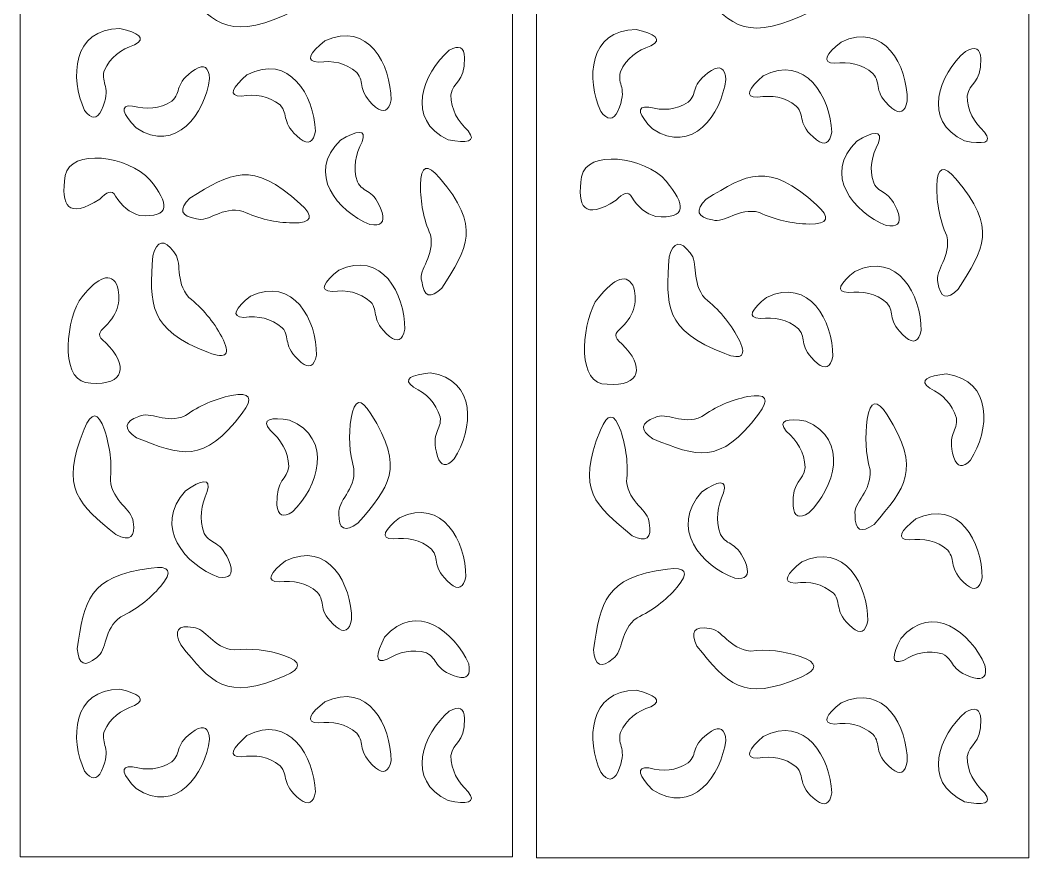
# Model space of a CAD drawing. Header units: centimetres. Extents: x 1.9 to 14.3, y -9.5 to 9.5.
# Drawn here: x 1.85 to 14.31, y -9.5 to 0.84 of the extents above; entities that cross this region are included whole.
import ezdxf

# ---------------------------------------------------------------- set-up
doc = ezdxf.new("R2010")
doc.units = ezdxf.units.CM
doc.header["$MEASUREMENT"] = 0
doc.layers.add('layer 1', color=7, linetype='Continuous')

msp = doc.modelspace()

# ---------------------------------------------------------------- linework, layer by layer
at = {"layer": 'layer 1', "color": 7, "lineweight": 9}
for points, knots in [([(7.93276, -9.48661), (7.93276, -9.48661), (7.93276, 9.5), (7.93276, 9.5), (7.93276, 9.5), (7.93276, 9.5), (1.85394, 9.5), (1.85394, 9.5), (1.85394, 9.5), (1.85394, 9.5), (1.85394, -9.48661), (1.85394, -9.48661), (1.85394, -9.48661), (1.85394, -9.48661), (7.93276, -9.48661), (7.93276, -9.48661)], [0, 0, 0, 0, 0.2, 0.2, 0.2, 0.2, 0.4, 0.4, 0.4, 0.4, 0.6, 0.6, 0.6, 0.6, 1, 1, 1, 1]), ([(3.83548, 1.28826), (4.20567, 0.8291), (4.39705, 0.58527), (5.12024, 0.90493), (5.12024, 0.90493), (5.33623, 0.99687), (5.33256, 1.08178), (5.10924, 1.15968), (5.10924, 1.15968), (4.90688, 1.22685), (4.70225, 1.24908), (4.49535, 1.22638), (4.49535, 1.22638), (4.23361, 1.2483), (4.14363, 1.49902), (3.98877, 1.50427), (3.98877, 1.50427), (3.79941, 1.53837), (3.74831, 1.46637), (3.83548, 1.28826)], [0, 0, 0, 0, 0.16666667, 0.16666667, 0.16666667, 0.16666667, 0.33333333, 0.33333333, 0.33333333, 0.33333333, 0.5, 0.5, 0.5, 0.5, 0.66666667, 0.66666667, 0.66666667, 0.66666667, 1, 1, 1, 1]), ([(6.43254, -0.14215), (6.43297, 0.29355), (6.14957, 0.83779), (5.61503, 0.58648), (5.61503, 0.58648), (5.43223, 0.44077), (5.36387, 0.33111), (5.53618, 0.32486), (5.53618, 0.32486), (5.71174, 0.34659), (5.86927, 0.31817), (6.00896, 0.19792), (6.00896, 0.19792), (6.11819, 0.07028), (6.00134, -0.02249), (6.24212, -0.22994), (6.24212, -0.22994), (6.34062, -0.30955), (6.40409, -0.28029), (6.43254, -0.14215)], [0, 0, 0, 0, 0.16666667, 0.16666667, 0.16666667, 0.16666667, 0.33333333, 0.33333333, 0.33333333, 0.33333333, 0.5, 0.5, 0.5, 0.5, 0.66666667, 0.66666667, 0.66666667, 0.66666667, 1, 1, 1, 1]), ([(2.64894, -0.27073), (2.46702, 0.12375), (2.49699, 0.73882), (3.08589, 0.74142), (3.08589, 0.74142), (3.31219, 0.68818), (3.4198, 0.61829), (3.26633, 0.53841), (3.26633, 0.53841), (3.09823, 0.48247), (2.96738, 0.38887), (2.89094, 0.21977), (2.89094, 0.21977), (2.84519, 0.0571), (2.98968, 0.0234), (2.85801, -0.26823), (2.85801, -0.26823), (2.80195, -0.38278), (2.73226, -0.38361), (2.64894, -0.27073)], [0, 0, 0, 0, 0.16666667, 0.16666667, 0.16666667, 0.16666667, 0.33333333, 0.33333333, 0.33333333, 0.33333333, 0.5, 0.5, 0.5, 0.5, 0.66666667, 0.66666667, 0.66666667, 0.66666667, 1, 1, 1, 1]), ([(7.1505, 0.47147), (6.82493, 0.18821), (6.60305, -0.3848), (7.13862, -0.63383), (7.13862, -0.63383), (7.36639, -0.6801), (7.49276, -0.66149), (7.38527, -0.52442), (7.38527, -0.52442), (7.25477, -0.40304), (7.17345, -0.26294), (7.17231, -0.07684), (7.17231, -0.07684), (7.19652, 0.09055), (7.34183, 0.06074), (7.34, 0.38163), (7.34, 0.38163), (7.33533, 0.50948), (7.27216, 0.53943), (7.1505, 0.47147)], [0, 0, 0, 0, 0.16666667, 0.16666667, 0.16666667, 0.16666667, 0.33333333, 0.33333333, 0.33333333, 0.33333333, 0.5, 0.5, 0.5, 0.5, 0.66666667, 0.66666667, 0.66666667, 0.66666667, 1, 1, 1, 1]), ([(5.49881, -0.52604), (5.48227, -0.09067), (5.1779, 0.44174), (4.65357, 0.1691), (4.65357, 0.1691), (4.47659, 0.01615), (4.41255, -0.09618), (4.58496, -0.09548), (4.58496, -0.09548), (4.75955, -0.06671), (4.91806, -0.08876), (5.06232, -0.20329), (5.06232, -0.20329), (5.17643, -0.32644), (5.06329, -0.42384), (5.31195, -0.62143), (5.31195, -0.62143), (5.41347, -0.69702), (5.47575, -0.66522), (5.49881, -0.52604)], [0, 0, 0, 0, 0.16666667, 0.16666667, 0.16666667, 0.16666667, 0.33333333, 0.33333333, 0.33333333, 0.33333333, 0.5, 0.5, 0.5, 0.5, 0.66666667, 0.66666667, 0.66666667, 0.66666667, 1, 1, 1, 1]), ([(4.19196, 0.12313), (4.13454, -0.30864), (3.78146, -0.80899), (3.2852, -0.4866), (3.2852, -0.4866), (3.12342, -0.31713), (3.07024, -0.19909), (3.2418, -0.21656), (3.2418, -0.21656), (3.41287, -0.26219), (3.57273, -0.25565), (3.72711, -0.15568), (3.72711, -0.15568), (3.85228, -0.0442), (3.74882, 0.06376), (4.01494, 0.23626), (4.01494, 0.23626), (4.12311, 0.30162), (4.18211, 0.26391), (4.19196, 0.12313)], [0, 0, 0, 0, 0.16666667, 0.16666667, 0.16666667, 0.16666667, 0.33333333, 0.33333333, 0.33333333, 0.33333333, 0.5, 0.5, 0.5, 0.5, 0.66666667, 0.66666667, 0.66666667, 0.66666667, 1, 1, 1, 1]), ([(6.17135, -1.67877), (5.77312, -1.51793), (5.38077, -1.0488), (5.80821, -0.6369), (5.80821, -0.6369), (6.00899, -0.51815), (6.13448, -0.49416), (6.07642, -0.65923), (6.07642, -0.65923), (5.99159, -0.81703), (5.95925, -0.97635), (6.01741, -1.15281), (6.01741, -1.15281), (6.09361, -1.30322), (6.22161, -1.22718), (6.32204, -1.5314), (6.32204, -1.5314), (6.35832, -1.6539), (6.30809, -1.70302), (6.17135, -1.67877)], [0, 0, 0, 0, 0.16666667, 0.16666667, 0.16666667, 0.16666667, 0.33333333, 0.33333333, 0.33333333, 0.33333333, 0.5, 0.5, 0.5, 0.5, 0.66666667, 0.66666667, 0.66666667, 0.66666667, 1, 1, 1, 1]), ([(2.41095, -1.07588), (2.47122, -0.73704), (3.18993, -0.8253), (3.45545, -1.12927), (3.45545, -1.12927), (3.69824, -1.42261), (3.71453, -1.59937), (3.32707, -1.56833), (3.32707, -1.56833), (3.20458, -1.53189), (3.10542, -1.45194), (3.02961, -1.32848), (3.02961, -1.32848), (2.99139, -1.24364), (2.92108, -1.27849), (2.83618, -1.36773), (2.83618, -1.36773), (2.44409, -1.61716), (2.35171, -1.45151), (2.41095, -1.07588)], [0, 0, 0, 0, 0.16666667, 0.16666667, 0.16666667, 0.16666667, 0.33333333, 0.33333333, 0.33333333, 0.33333333, 0.5, 0.5, 0.5, 0.5, 0.66666667, 0.66666667, 0.66666667, 0.66666667, 1, 1, 1, 1]), ([(3.95001, -1.35367), (4.45346, -1.04389), (4.71581, -0.87763), (5.31081, -1.42317), (5.31081, -1.42317), (5.48963, -1.58275), (5.45898, -1.66183), (5.21885, -1.66041), (5.21885, -1.66041), (5.00234, -1.65589), (4.798, -1.6081), (4.60582, -1.51705), (4.60582, -1.51705), (4.34653, -1.44976), (4.17973, -1.65664), (4.02878, -1.60953), (4.02878, -1.60953), (3.83537, -1.57811), (3.80911, -1.49282), (3.95001, -1.35367)], [0, 0, 0, 0, 0.16666667, 0.16666667, 0.16666667, 0.16666667, 0.33333333, 0.33333333, 0.33333333, 0.33333333, 0.5, 0.5, 0.5, 0.5, 0.66666667, 0.66666667, 0.66666667, 0.66666667, 1, 1, 1, 1]), ([(7.06001, -2.46463), (7.37881, -1.96721), (7.54967, -1.70809), (7.0317, -1.10351), (7.0317, -1.10351), (6.88031, -0.92189), (6.8018, -0.95107), (6.79616, -1.19106), (6.79616, -1.19106), (6.79425, -1.4075), (6.83516, -1.61257), (6.91889, -1.80629), (6.91889, -1.80629), (6.97733, -2.06663), (6.7694, -2.22952), (6.81121, -2.38122), (6.81121, -2.38122), (6.83638, -2.57508), (6.91931, -2.60289), (7.06001, -2.46463)], [0, 0, 0, 0, 0.16666667, 0.16666667, 0.16666667, 0.16666667, 0.33333333, 0.33333333, 0.33333333, 0.33333333, 0.5, 0.5, 0.5, 0.5, 0.66666667, 0.66666667, 0.66666667, 0.66666667, 1, 1, 1, 1]), ([(3.49091, -2.06484), (3.45295, -2.66194), (3.42895, -2.97531), (4.1795, -3.26029), (4.1795, -3.26029), (4.40126, -3.34796), (4.45611, -3.28382), (4.34406, -3.06787), (4.34406, -3.06787), (4.24021, -2.87464), (4.10422, -2.71237), (3.93609, -2.58102), (3.93609, -2.58102), (3.75773, -2.37818), (3.86126, -2.13225), (3.7505, -2.01782), (3.7505, -2.01782), (3.63383, -1.85785), (3.5473, -1.87352), (3.49091, -2.06484)], [0, 0, 0, 0, 0.16666667, 0.16666667, 0.16666667, 0.16666667, 0.33333333, 0.33333333, 0.33333333, 0.33333333, 0.5, 0.5, 0.5, 0.5, 0.66666667, 0.66666667, 0.66666667, 0.66666667, 1, 1, 1, 1]), ([(6.60377, -2.97355), (6.6042, -2.53786), (6.32079, -1.99361), (5.78626, -2.24492), (5.78626, -2.24492), (5.60346, -2.39063), (5.5351, -2.5003), (5.7074, -2.50654), (5.7074, -2.50654), (5.88297, -2.48481), (6.0405, -2.51323), (6.18019, -2.63348), (6.18019, -2.63348), (6.28941, -2.76112), (6.17257, -2.85389), (6.41335, -3.06134), (6.41335, -3.06134), (6.51184, -3.14095), (6.57532, -3.11169), (6.60377, -2.97355)], [0, 0, 0, 0, 0.16666667, 0.16666667, 0.16666667, 0.16666667, 0.33333333, 0.33333333, 0.33333333, 0.33333333, 0.5, 0.5, 0.5, 0.5, 0.66666667, 0.66666667, 0.66666667, 0.66666667, 1, 1, 1, 1]), ([(2.72723, -3.63778), (2.35326, -3.65122), (2.40585, -2.94874), (2.5807, -2.6207), (2.5807, -2.6207), (2.78613, -2.35203), (2.9473, -2.2569), (3.0438, -2.41542), (3.0438, -2.41542), (3.1112, -2.60082), (3.06579, -2.77434), (2.90757, -2.93599), (2.90757, -2.93599), (2.81882, -3.01643), (2.79911, -3.0494), (2.90972, -3.1417), (2.90972, -3.1417), (3.19226, -3.41538), (3.14701, -3.67272), (2.72723, -3.63778)], [0, 0, 0, 0, 0.16666667, 0.16666667, 0.16666667, 0.16666667, 0.33333333, 0.33333333, 0.33333333, 0.33333333, 0.5, 0.5, 0.5, 0.5, 0.66666667, 0.66666667, 0.66666667, 0.66666667, 1, 1, 1, 1]), ([(5.51332, -3.29426), (5.51375, -2.85857), (5.23035, -2.31433), (4.69582, -2.56564), (4.69582, -2.56564), (4.51302, -2.71135), (4.44465, -2.82101), (4.61696, -2.82725), (4.61696, -2.82725), (4.79253, -2.80553), (4.95006, -2.83395), (5.08975, -2.9542), (5.08975, -2.9542), (5.19897, -3.08184), (5.08213, -3.17461), (5.3229, -3.38206), (5.3229, -3.38206), (5.4214, -3.46167), (5.48487, -3.43241), (5.51332, -3.29426)], [0, 0, 0, 0, 0.16666667, 0.16666667, 0.16666667, 0.16666667, 0.33333333, 0.33333333, 0.33333333, 0.33333333, 0.5, 0.5, 0.5, 0.5, 0.66666667, 0.66666667, 0.66666667, 0.66666667, 1, 1, 1, 1]), ([(7.21358, -4.57493), (7.44633, -4.20912), (7.49852, -3.59558), (6.91538, -3.51195), (6.91538, -3.51195), (6.68409, -3.53356), (6.56816, -3.588), (6.70959, -3.68826), (6.70959, -3.68826), (6.86868, -3.76683), (6.98587, -3.87757), (7.0391, -4.05563), (7.0391, -4.05563), (7.06278, -4.2231), (6.91512, -4.23661), (7.00676, -4.54368), (7.00676, -4.54368), (7.04705, -4.66488), (7.11599, -4.6753), (7.21358, -4.57493)], [0, 0, 0, 0, 0.16666667, 0.16666667, 0.16666667, 0.16666667, 0.33333333, 0.33333333, 0.33333333, 0.33333333, 0.5, 0.5, 0.5, 0.5, 0.66666667, 0.66666667, 0.66666667, 0.66666667, 1, 1, 1, 1]), ([(3.28955, -4.31357), (3.83343, -4.5296), (4.11772, -4.64691), (4.59435, -4.00813), (4.59435, -4.00813), (4.73839, -3.82043), (4.6943, -3.74822), (4.46208, -3.79149), (4.46208, -3.79149), (4.25329, -3.83367), (4.06416, -3.91617), (3.89469, -4.03898), (3.89469, -4.03898), (3.65592, -4.15018), (3.45673, -3.97638), (3.31918, -4.0489), (3.31918, -4.0489), (3.13764, -4.11345), (3.12777, -4.20167), (3.28955, -4.31357)], [0, 0, 0, 0, 0.16666667, 0.16666667, 0.16666667, 0.16666667, 0.33333333, 0.33333333, 0.33333333, 0.33333333, 0.5, 0.5, 0.5, 0.5, 0.66666667, 0.66666667, 0.66666667, 0.66666667, 1, 1, 1, 1]), ([(6.02176, -5.36896), (6.40682, -4.92263), (6.61215, -4.69083), (6.18391, -4.01755), (6.18391, -4.01755), (6.05944, -3.8159), (5.97764, -3.83345), (5.93853, -4.07019), (5.93853, -4.07019), (5.90639, -4.28416), (5.91823, -4.49306), (5.97405, -4.6969), (5.97405, -4.6969), (5.99552, -4.96305), (5.76694, -5.09425), (5.78713, -5.25046), (5.78713, -5.25046), (5.78496, -5.44598), (5.86317, -5.48548), (6.02176, -5.36896)], [0, 0, 0, 0, 0.16666667, 0.16666667, 0.16666667, 0.16666667, 0.33333333, 0.33333333, 0.33333333, 0.33333333, 0.5, 0.5, 0.5, 0.5, 0.66666667, 0.66666667, 0.66666667, 0.66666667, 1, 1, 1, 1]), ([(3.03642, -5.50878), (2.58048, -5.13786), (2.33842, -4.94618), (2.64417, -4.20709), (2.64417, -4.20709), (2.73202, -3.9864), (2.81557, -3.98912), (2.89482, -4.21524), (2.89482, -4.21524), (2.96329, -4.42019), (2.98759, -4.62798), (2.96772, -4.83861), (2.96772, -4.83861), (2.99239, -5.10447), (3.24002, -5.19297), (3.24703, -5.35036), (3.24703, -5.35036), (3.28282, -5.54248), (3.21262, -5.59529), (3.03642, -5.50878)], [0, 0, 0, 0, 0.16666667, 0.16666667, 0.16666667, 0.16666667, 0.33333333, 0.33333333, 0.33333333, 0.33333333, 0.5, 0.5, 0.5, 0.5, 0.66666667, 0.66666667, 0.66666667, 0.66666667, 1, 1, 1, 1]), ([(5.21697, -5.22749), (5.52983, -4.92204), (5.7264, -4.3244), (5.18047, -4.09402), (5.18047, -4.09402), (4.9509, -4.05717), (4.82546, -4.08211), (4.93885, -4.21762), (4.93885, -4.21762), (5.07453, -4.33597), (5.1619, -4.47579), (5.17119, -4.66649), (5.17119, -4.66649), (5.15433, -4.83919), (5.00786, -4.81538), (5.02373, -5.1442), (5.02373, -5.1442), (5.034, -5.27503), (5.09841, -5.30279), (5.21697, -5.22749)], [0, 0, 0, 0, 0.16666667, 0.16666667, 0.16666667, 0.16666667, 0.33333333, 0.33333333, 0.33333333, 0.33333333, 0.5, 0.5, 0.5, 0.5, 0.66666667, 0.66666667, 0.66666667, 0.66666667, 1, 1, 1, 1]), ([(4.30171, -6.03385), (3.89715, -5.88438), (3.48563, -5.414), (3.89555, -4.96643), (3.89555, -4.96643), (4.09121, -4.83393), (4.2156, -4.80336), (4.16445, -4.97765), (4.16445, -4.97765), (4.08626, -5.14558), (4.06058, -5.31274), (4.12603, -5.49367), (4.12603, -5.49367), (4.20842, -5.6467), (4.33315, -5.56188), (4.44613, -5.87381), (4.44613, -5.87381), (4.48748, -5.9996), (4.43934, -6.05295), (4.30171, -6.03385)], [0, 0, 0, 0, 0.16666667, 0.16666667, 0.16666667, 0.16666667, 0.33333333, 0.33333333, 0.33333333, 0.33333333, 0.5, 0.5, 0.5, 0.5, 0.66666667, 0.66666667, 0.66666667, 0.66666667, 1, 1, 1, 1]), ([(7.35559, -6.02894), (7.35602, -5.59325), (7.07261, -5.049), (6.53808, -5.30032), (6.53808, -5.30032), (6.35528, -5.44603), (6.28692, -5.55569), (6.45922, -5.56193), (6.45922, -5.56193), (6.63479, -5.54021), (6.79232, -5.56862), (6.93201, -5.68887), (6.93201, -5.68887), (7.04123, -5.81651), (6.92439, -5.90928), (7.16517, -6.11674), (7.16517, -6.11674), (7.26366, -6.19635), (7.32714, -6.16708), (7.35559, -6.02894)], [0, 0, 0, 0, 0.16666667, 0.16666667, 0.16666667, 0.16666667, 0.33333333, 0.33333333, 0.33333333, 0.33333333, 0.5, 0.5, 0.5, 0.5, 0.66666667, 0.66666667, 0.66666667, 0.66666667, 1, 1, 1, 1]), ([(5.9459, -6.56041), (5.94633, -6.12472), (5.66292, -5.58048), (5.12839, -5.83179), (5.12839, -5.83179), (4.94559, -5.9775), (4.87723, -6.08716), (5.04953, -6.0934), (5.04953, -6.0934), (5.2251, -6.07168), (5.38263, -6.10009), (5.52232, -6.22035), (5.52232, -6.22035), (5.63154, -6.34799), (5.5147, -6.44076), (5.75548, -6.64821), (5.75548, -6.64821), (5.85397, -6.72782), (5.91745, -6.69855), (5.9459, -6.56041)], [0, 0, 0, 0, 0.16666667, 0.16666667, 0.16666667, 0.16666667, 0.33333333, 0.33333333, 0.33333333, 0.33333333, 0.5, 0.5, 0.5, 0.5, 0.66666667, 0.66666667, 0.66666667, 0.66666667, 1, 1, 1, 1]), ([(2.5595, -6.91887), (2.64674, -6.33181), (2.6886, -6.02276), (3.47085, -5.92149), (3.47085, -5.92149), (3.7027, -5.8882), (3.74225, -5.96309), (3.5895, -6.14613), (3.5895, -6.14613), (3.44937, -6.30907), (3.2847, -6.43456), (3.09547, -6.52262), (3.09547, -6.52262), (2.88156, -6.67754), (2.93031, -6.93978), (2.79986, -7.02481), (2.79986, -7.02481), (2.65428, -7.15257), (2.57416, -7.11726), (2.5595, -6.91887)], [0, 0, 0, 0, 0.16666667, 0.16666667, 0.16666667, 0.16666667, 0.33333333, 0.33333333, 0.33333333, 0.33333333, 0.5, 0.5, 0.5, 0.5, 0.66666667, 0.66666667, 0.66666667, 0.66666667, 1, 1, 1, 1]), ([(7.39114, -7.10582), (7.2179, -6.70733), (6.74191, -6.32654), (6.35338, -6.77654), (6.35338, -6.77654), (6.24433, -6.98507), (6.22554, -7.11349), (6.38555, -7.04821), (6.38555, -7.04821), (6.5374, -6.95601), (6.69274, -6.91708), (6.86837, -6.96946), (6.86837, -6.96946), (7.01909, -7.04114), (6.94924, -7.1741), (7.25204, -7.26455), (7.25204, -7.26455), (7.37382, -7.29675), (7.42018, -7.24384), (7.39114, -7.10582)], [0, 0, 0, 0, 0.16666667, 0.16666667, 0.16666667, 0.16666667, 0.33333333, 0.33333333, 0.33333333, 0.33333333, 0.5, 0.5, 0.5, 0.5, 0.66666667, 0.66666667, 0.66666667, 0.66666667, 1, 1, 1, 1]), ([(3.83548, -6.87104), (4.20567, -7.33019), (4.39705, -7.57402), (5.12024, -7.25436), (5.12024, -7.25436), (5.33623, -7.16243), (5.33256, -7.07751), (5.10924, -6.99962), (5.10924, -6.99962), (4.90688, -6.93245), (4.70225, -6.91021), (4.49535, -6.93292), (4.49535, -6.93292), (4.23361, -6.911), (4.14363, -6.66028), (3.98877, -6.65503), (3.98877, -6.65503), (3.79941, -6.62092), (3.74831, -6.69293), (3.83548, -6.87104)], [0, 0, 0, 0, 0.16666667, 0.16666667, 0.16666667, 0.16666667, 0.33333333, 0.33333333, 0.33333333, 0.33333333, 0.5, 0.5, 0.5, 0.5, 0.66666667, 0.66666667, 0.66666667, 0.66666667, 1, 1, 1, 1]), ([(6.43254, -8.30144), (6.43297, -7.86575), (6.14957, -7.3215), (5.61503, -7.57282), (5.61503, -7.57282), (5.43223, -7.71853), (5.36387, -7.82819), (5.53618, -7.83443), (5.53618, -7.83443), (5.71174, -7.81271), (5.86927, -7.84112), (6.00896, -7.96137), (6.00896, -7.96137), (6.11819, -8.08901), (6.00134, -8.18179), (6.24212, -8.38924), (6.24212, -8.38924), (6.34062, -8.46885), (6.40409, -8.43958), (6.43254, -8.30144)], [0, 0, 0, 0, 0.16666667, 0.16666667, 0.16666667, 0.16666667, 0.33333333, 0.33333333, 0.33333333, 0.33333333, 0.5, 0.5, 0.5, 0.5, 0.66666667, 0.66666667, 0.66666667, 0.66666667, 1, 1, 1, 1]), ([(2.64894, -8.43003), (2.46702, -8.03554), (2.49699, -7.42048), (3.08589, -7.41787), (3.08589, -7.41787), (3.31219, -7.47112), (3.4198, -7.54101), (3.26633, -7.62089), (3.26633, -7.62089), (3.09823, -7.67683), (2.96738, -7.77043), (2.89094, -7.93953), (2.89094, -7.93953), (2.84519, -8.1022), (2.98968, -8.1359), (2.85801, -8.42753), (2.85801, -8.42753), (2.80195, -8.54207), (2.73226, -8.5429), (2.64894, -8.43003)], [0, 0, 0, 0, 0.16666667, 0.16666667, 0.16666667, 0.16666667, 0.33333333, 0.33333333, 0.33333333, 0.33333333, 0.5, 0.5, 0.5, 0.5, 0.66666667, 0.66666667, 0.66666667, 0.66666667, 1, 1, 1, 1]), ([(5.49881, -8.68534), (5.48227, -8.24997), (5.1779, -7.71756), (4.65357, -7.99019), (4.65357, -7.99019), (4.47659, -8.14315), (4.41255, -8.25547), (4.58496, -8.25478), (4.58496, -8.25478), (4.75955, -8.226), (4.91806, -8.24805), (5.06232, -8.36259), (5.06232, -8.36259), (5.17643, -8.48573), (5.06329, -8.58313), (5.31195, -8.78073), (5.31195, -8.78073), (5.41347, -8.85631), (5.47575, -8.82452), (5.49881, -8.68534)], [0, 0, 0, 0, 0.16666667, 0.16666667, 0.16666667, 0.16666667, 0.33333333, 0.33333333, 0.33333333, 0.33333333, 0.5, 0.5, 0.5, 0.5, 0.66666667, 0.66666667, 0.66666667, 0.66666667, 1, 1, 1, 1]), ([(7.1505, -7.68782), (6.82493, -7.97108), (6.60305, -8.5441), (7.13862, -8.79313), (7.13862, -8.79313), (7.36639, -8.8394), (7.49276, -8.82078), (7.38527, -8.68371), (7.38527, -8.68371), (7.25477, -8.56233), (7.17345, -8.42224), (7.17231, -8.23614), (7.17231, -8.23614), (7.19652, -8.06875), (7.34183, -8.09855), (7.34, -7.77767), (7.34, -7.77767), (7.33533, -7.64982), (7.27216, -7.61987), (7.1505, -7.68782)], [0, 0, 0, 0, 0.16666667, 0.16666667, 0.16666667, 0.16666667, 0.33333333, 0.33333333, 0.33333333, 0.33333333, 0.5, 0.5, 0.5, 0.5, 0.66666667, 0.66666667, 0.66666667, 0.66666667, 1, 1, 1, 1]), ([(4.19196, -8.03617), (4.13454, -8.46793), (3.78146, -8.96829), (3.2852, -8.6459), (3.2852, -8.6459), (3.12342, -8.47643), (3.07024, -8.35839), (3.2418, -8.37585), (3.2418, -8.37585), (3.41287, -8.42148), (3.57273, -8.41495), (3.72711, -8.31498), (3.72711, -8.31498), (3.85228, -8.2035), (3.74882, -8.09554), (4.01494, -7.92304), (4.01494, -7.92304), (4.12311, -7.85768), (4.18211, -7.89539), (4.19196, -8.03617)], [0, 0, 0, 0, 0.16666667, 0.16666667, 0.16666667, 0.16666667, 0.33333333, 0.33333333, 0.33333333, 0.33333333, 0.5, 0.5, 0.5, 0.5, 0.66666667, 0.66666667, 0.66666667, 0.66666667, 1, 1, 1, 1])]:
    msp.add_open_spline(points, degree=3, knots=knots, dxfattribs=at)
at = {"layer": 'layer 1', "lineweight": 9}
for points, knots in [([(14.30648, -9.50001), (14.30648, -9.50001), (14.30648, 9.4866), (14.30648, 9.4866), (14.30648, 9.4866), (14.30648, 9.4866), (8.22766, 9.4866), (8.22766, 9.4866), (8.22766, 9.4866), (8.22766, 9.4866), (8.22766, -9.50001), (8.22766, -9.50001), (8.22766, -9.50001), (8.22766, -9.50001), (14.30648, -9.50001), (14.30648, -9.50001)], [0, 0, 0, 0, 0.2, 0.2, 0.2, 0.2, 0.4, 0.4, 0.4, 0.4, 0.6, 0.6, 0.6, 0.6, 1, 1, 1, 1]), ([(10.2092, 1.27486), (10.57939, 0.8157), (10.77077, 0.57187), (11.49396, 0.89153), (11.49396, 0.89153), (11.70995, 0.98347), (11.70628, 1.06838), (11.48296, 1.14628), (11.48296, 1.14628), (11.2806, 1.21345), (11.07597, 1.23568), (10.86907, 1.21298), (10.86907, 1.21298), (10.60733, 1.2349), (10.51735, 1.48562), (10.36249, 1.49087), (10.36249, 1.49087), (10.17313, 1.52497), (10.12203, 1.45297), (10.2092, 1.27486)], [0, 0, 0, 0, 0.16666667, 0.16666667, 0.16666667, 0.16666667, 0.33333333, 0.33333333, 0.33333333, 0.33333333, 0.5, 0.5, 0.5, 0.5, 0.66666667, 0.66666667, 0.66666667, 0.66666667, 1, 1, 1, 1]), ([(12.80626, -0.15555), (12.80669, 0.28015), (12.52329, 0.82439), (11.98875, 0.57308), (11.98875, 0.57308), (11.80595, 0.42737), (11.73759, 0.31771), (11.9099, 0.31146), (11.9099, 0.31146), (12.08546, 0.33319), (12.24299, 0.30477), (12.38268, 0.18452), (12.38268, 0.18452), (12.49191, 0.05688), (12.37506, -0.03589), (12.61584, -0.24334), (12.61584, -0.24334), (12.71434, -0.32295), (12.77781, -0.29369), (12.80626, -0.15555)], [0, 0, 0, 0, 0.16666667, 0.16666667, 0.16666667, 0.16666667, 0.33333333, 0.33333333, 0.33333333, 0.33333333, 0.5, 0.5, 0.5, 0.5, 0.66666667, 0.66666667, 0.66666667, 0.66666667, 1, 1, 1, 1]), ([(9.02266, -0.28413), (8.84074, 0.11035), (8.87071, 0.72542), (9.45961, 0.72802), (9.45961, 0.72802), (9.68591, 0.67478), (9.79352, 0.60489), (9.64005, 0.52501), (9.64005, 0.52501), (9.47195, 0.46907), (9.3411, 0.37547), (9.26466, 0.20637), (9.26466, 0.20637), (9.21891, 0.0437), (9.3634, 0.01), (9.23173, -0.28163), (9.23173, -0.28163), (9.17567, -0.39618), (9.10598, -0.39701), (9.02266, -0.28413)], [0, 0, 0, 0, 0.16666667, 0.16666667, 0.16666667, 0.16666667, 0.33333333, 0.33333333, 0.33333333, 0.33333333, 0.5, 0.5, 0.5, 0.5, 0.66666667, 0.66666667, 0.66666667, 0.66666667, 1, 1, 1, 1]), ([(13.52422, 0.45807), (13.19865, 0.17481), (12.97677, -0.3982), (13.51234, -0.64723), (13.51234, -0.64723), (13.74011, -0.6935), (13.86648, -0.67489), (13.75899, -0.53782), (13.75899, -0.53782), (13.62849, -0.41644), (13.54717, -0.27634), (13.54603, -0.09024), (13.54603, -0.09024), (13.57024, 0.07715), (13.71555, 0.04734), (13.71372, 0.36823), (13.71372, 0.36823), (13.70905, 0.49608), (13.64588, 0.52603), (13.52422, 0.45807)], [0, 0, 0, 0, 0.16666667, 0.16666667, 0.16666667, 0.16666667, 0.33333333, 0.33333333, 0.33333333, 0.33333333, 0.5, 0.5, 0.5, 0.5, 0.66666667, 0.66666667, 0.66666667, 0.66666667, 1, 1, 1, 1]), ([(11.87253, -0.53944), (11.85599, -0.10407), (11.55162, 0.42834), (11.02729, 0.1557), (11.02729, 0.1557), (10.85031, 0.00275), (10.78627, -0.10958), (10.95868, -0.10888), (10.95868, -0.10888), (11.13327, -0.08011), (11.29178, -0.10216), (11.43604, -0.21669), (11.43604, -0.21669), (11.55015, -0.33984), (11.43701, -0.43724), (11.68567, -0.63483), (11.68567, -0.63483), (11.78719, -0.71042), (11.84947, -0.67862), (11.87253, -0.53944)], [0, 0, 0, 0, 0.16666667, 0.16666667, 0.16666667, 0.16666667, 0.33333333, 0.33333333, 0.33333333, 0.33333333, 0.5, 0.5, 0.5, 0.5, 0.66666667, 0.66666667, 0.66666667, 0.66666667, 1, 1, 1, 1]), ([(10.56568, 0.10973), (10.50826, -0.32204), (10.15518, -0.82239), (9.65892, -0.5), (9.65892, -0.5), (9.49714, -0.33053), (9.44396, -0.21249), (9.61552, -0.22996), (9.61552, -0.22996), (9.78659, -0.27559), (9.94645, -0.26905), (10.10083, -0.16908), (10.10083, -0.16908), (10.226, -0.0576), (10.12254, 0.05036), (10.38866, 0.22286), (10.38866, 0.22286), (10.49683, 0.28822), (10.55583, 0.25051), (10.56568, 0.10973)], [0, 0, 0, 0, 0.16666667, 0.16666667, 0.16666667, 0.16666667, 0.33333333, 0.33333333, 0.33333333, 0.33333333, 0.5, 0.5, 0.5, 0.5, 0.66666667, 0.66666667, 0.66666667, 0.66666667, 1, 1, 1, 1]), ([(12.54507, -1.69217), (12.14684, -1.53133), (11.75449, -1.0622), (12.18193, -0.6503), (12.18193, -0.6503), (12.38271, -0.53155), (12.5082, -0.50756), (12.45014, -0.67263), (12.45014, -0.67263), (12.36531, -0.83043), (12.33297, -0.98975), (12.39113, -1.16621), (12.39113, -1.16621), (12.46733, -1.31662), (12.59533, -1.24058), (12.69576, -1.5448), (12.69576, -1.5448), (12.73204, -1.6673), (12.68181, -1.71642), (12.54507, -1.69217)], [0, 0, 0, 0, 0.16666667, 0.16666667, 0.16666667, 0.16666667, 0.33333333, 0.33333333, 0.33333333, 0.33333333, 0.5, 0.5, 0.5, 0.5, 0.66666667, 0.66666667, 0.66666667, 0.66666667, 1, 1, 1, 1]), ([(8.78467, -1.08928), (8.84494, -0.75044), (9.56365, -0.8387), (9.82917, -1.14267), (9.82917, -1.14267), (10.07196, -1.43601), (10.08825, -1.61277), (9.70079, -1.58173), (9.70079, -1.58173), (9.5783, -1.54529), (9.47914, -1.46534), (9.40333, -1.34188), (9.40333, -1.34188), (9.36511, -1.25704), (9.2948, -1.29189), (9.2099, -1.38113), (9.2099, -1.38113), (8.81781, -1.63056), (8.72543, -1.46491), (8.78467, -1.08928)], [0, 0, 0, 0, 0.16666667, 0.16666667, 0.16666667, 0.16666667, 0.33333333, 0.33333333, 0.33333333, 0.33333333, 0.5, 0.5, 0.5, 0.5, 0.66666667, 0.66666667, 0.66666667, 0.66666667, 1, 1, 1, 1]), ([(10.32373, -1.36707), (10.82718, -1.05729), (11.08953, -0.89103), (11.68453, -1.43657), (11.68453, -1.43657), (11.86335, -1.59615), (11.8327, -1.67523), (11.59257, -1.67381), (11.59257, -1.67381), (11.37606, -1.66929), (11.17172, -1.6215), (10.97954, -1.53045), (10.97954, -1.53045), (10.72025, -1.46316), (10.55345, -1.67004), (10.4025, -1.62293), (10.4025, -1.62293), (10.20909, -1.59151), (10.18283, -1.50622), (10.32373, -1.36707)], [0, 0, 0, 0, 0.16666667, 0.16666667, 0.16666667, 0.16666667, 0.33333333, 0.33333333, 0.33333333, 0.33333333, 0.5, 0.5, 0.5, 0.5, 0.66666667, 0.66666667, 0.66666667, 0.66666667, 1, 1, 1, 1]), ([(13.43373, -2.47803), (13.75253, -1.98061), (13.92339, -1.72149), (13.40542, -1.11691), (13.40542, -1.11691), (13.25403, -0.93529), (13.17552, -0.96447), (13.16988, -1.20446), (13.16988, -1.20446), (13.16797, -1.4209), (13.20888, -1.62597), (13.29261, -1.81969), (13.29261, -1.81969), (13.35105, -2.08003), (13.14312, -2.24292), (13.18493, -2.39462), (13.18493, -2.39462), (13.2101, -2.58848), (13.29303, -2.61629), (13.43373, -2.47803)], [0, 0, 0, 0, 0.16666667, 0.16666667, 0.16666667, 0.16666667, 0.33333333, 0.33333333, 0.33333333, 0.33333333, 0.5, 0.5, 0.5, 0.5, 0.66666667, 0.66666667, 0.66666667, 0.66666667, 1, 1, 1, 1]), ([(9.86463, -2.07824), (9.82667, -2.67534), (9.80267, -2.98871), (10.55322, -3.27369), (10.55322, -3.27369), (10.77498, -3.36136), (10.82983, -3.29722), (10.71778, -3.08127), (10.71778, -3.08127), (10.61393, -2.88804), (10.47794, -2.72577), (10.30981, -2.59442), (10.30981, -2.59442), (10.13145, -2.39158), (10.23498, -2.14565), (10.12422, -2.03122), (10.12422, -2.03122), (10.00755, -1.87125), (9.92102, -1.88692), (9.86463, -2.07824)], [0, 0, 0, 0, 0.16666667, 0.16666667, 0.16666667, 0.16666667, 0.33333333, 0.33333333, 0.33333333, 0.33333333, 0.5, 0.5, 0.5, 0.5, 0.66666667, 0.66666667, 0.66666667, 0.66666667, 1, 1, 1, 1]), ([(12.97749, -2.98695), (12.97792, -2.55126), (12.69451, -2.00701), (12.15998, -2.25832), (12.15998, -2.25832), (11.97718, -2.40403), (11.90882, -2.5137), (12.08112, -2.51994), (12.08112, -2.51994), (12.25669, -2.49821), (12.41422, -2.52663), (12.55391, -2.64688), (12.55391, -2.64688), (12.66313, -2.77452), (12.54629, -2.86729), (12.78707, -3.07474), (12.78707, -3.07474), (12.88556, -3.15435), (12.94904, -3.12509), (12.97749, -2.98695)], [0, 0, 0, 0, 0.16666667, 0.16666667, 0.16666667, 0.16666667, 0.33333333, 0.33333333, 0.33333333, 0.33333333, 0.5, 0.5, 0.5, 0.5, 0.66666667, 0.66666667, 0.66666667, 0.66666667, 1, 1, 1, 1]), ([(9.10095, -3.65118), (8.72698, -3.66462), (8.77957, -2.96214), (8.95442, -2.6341), (8.95442, -2.6341), (9.15985, -2.36543), (9.32102, -2.2703), (9.41752, -2.42882), (9.41752, -2.42882), (9.48492, -2.61422), (9.43951, -2.78774), (9.28129, -2.94939), (9.28129, -2.94939), (9.19254, -3.02983), (9.17283, -3.0628), (9.28344, -3.1551), (9.28344, -3.1551), (9.56598, -3.42878), (9.52073, -3.68612), (9.10095, -3.65118)], [0, 0, 0, 0, 0.16666667, 0.16666667, 0.16666667, 0.16666667, 0.33333333, 0.33333333, 0.33333333, 0.33333333, 0.5, 0.5, 0.5, 0.5, 0.66666667, 0.66666667, 0.66666667, 0.66666667, 1, 1, 1, 1]), ([(11.88704, -3.30766), (11.88747, -2.87197), (11.60407, -2.32773), (11.06954, -2.57904), (11.06954, -2.57904), (10.88674, -2.72475), (10.81837, -2.83441), (10.99068, -2.84065), (10.99068, -2.84065), (11.16625, -2.81893), (11.32378, -2.84735), (11.46347, -2.9676), (11.46347, -2.9676), (11.57269, -3.09524), (11.45585, -3.18801), (11.69662, -3.39546), (11.69662, -3.39546), (11.79512, -3.47507), (11.85859, -3.44581), (11.88704, -3.30766)], [0, 0, 0, 0, 0.16666667, 0.16666667, 0.16666667, 0.16666667, 0.33333333, 0.33333333, 0.33333333, 0.33333333, 0.5, 0.5, 0.5, 0.5, 0.66666667, 0.66666667, 0.66666667, 0.66666667, 1, 1, 1, 1]), ([(13.5873, -4.58833), (13.82005, -4.22252), (13.87224, -3.60898), (13.2891, -3.52535), (13.2891, -3.52535), (13.05781, -3.54696), (12.94188, -3.6014), (13.08331, -3.70166), (13.08331, -3.70166), (13.2424, -3.78023), (13.35959, -3.89097), (13.41282, -4.06903), (13.41282, -4.06903), (13.4365, -4.2365), (13.28884, -4.25001), (13.38048, -4.55708), (13.38048, -4.55708), (13.42077, -4.67828), (13.48971, -4.6887), (13.5873, -4.58833)], [0, 0, 0, 0, 0.16666667, 0.16666667, 0.16666667, 0.16666667, 0.33333333, 0.33333333, 0.33333333, 0.33333333, 0.5, 0.5, 0.5, 0.5, 0.66666667, 0.66666667, 0.66666667, 0.66666667, 1, 1, 1, 1]), ([(9.66327, -4.32697), (10.20715, -4.543), (10.49144, -4.66031), (10.96807, -4.02153), (10.96807, -4.02153), (11.11211, -3.83383), (11.06802, -3.76162), (10.8358, -3.80489), (10.8358, -3.80489), (10.62701, -3.84707), (10.43788, -3.92957), (10.26841, -4.05238), (10.26841, -4.05238), (10.02964, -4.16358), (9.83045, -3.98978), (9.6929, -4.0623), (9.6929, -4.0623), (9.51136, -4.12685), (9.50149, -4.21507), (9.66327, -4.32697)], [0, 0, 0, 0, 0.16666667, 0.16666667, 0.16666667, 0.16666667, 0.33333333, 0.33333333, 0.33333333, 0.33333333, 0.5, 0.5, 0.5, 0.5, 0.66666667, 0.66666667, 0.66666667, 0.66666667, 1, 1, 1, 1]), ([(12.39548, -5.38236), (12.78054, -4.93603), (12.98587, -4.70423), (12.55763, -4.03095), (12.55763, -4.03095), (12.43316, -3.8293), (12.35136, -3.84685), (12.31225, -4.08359), (12.31225, -4.08359), (12.28011, -4.29756), (12.29195, -4.50646), (12.34777, -4.7103), (12.34777, -4.7103), (12.36924, -4.97645), (12.14066, -5.10765), (12.16085, -5.26386), (12.16085, -5.26386), (12.15868, -5.45938), (12.23689, -5.49888), (12.39548, -5.38236)], [0, 0, 0, 0, 0.16666667, 0.16666667, 0.16666667, 0.16666667, 0.33333333, 0.33333333, 0.33333333, 0.33333333, 0.5, 0.5, 0.5, 0.5, 0.66666667, 0.66666667, 0.66666667, 0.66666667, 1, 1, 1, 1]), ([(9.41014, -5.52218), (8.9542, -5.15126), (8.71214, -4.95958), (9.01789, -4.22049), (9.01789, -4.22049), (9.10574, -3.9998), (9.18929, -4.00252), (9.26854, -4.22864), (9.26854, -4.22864), (9.33701, -4.43359), (9.36131, -4.64138), (9.34144, -4.85201), (9.34144, -4.85201), (9.36611, -5.11787), (9.61374, -5.20637), (9.62075, -5.36376), (9.62075, -5.36376), (9.65654, -5.55588), (9.58634, -5.60869), (9.41014, -5.52218)], [0, 0, 0, 0, 0.16666667, 0.16666667, 0.16666667, 0.16666667, 0.33333333, 0.33333333, 0.33333333, 0.33333333, 0.5, 0.5, 0.5, 0.5, 0.66666667, 0.66666667, 0.66666667, 0.66666667, 1, 1, 1, 1]), ([(11.59069, -5.24089), (11.90355, -4.93544), (12.10012, -4.3378), (11.55419, -4.10742), (11.55419, -4.10742), (11.32462, -4.07057), (11.19918, -4.09551), (11.31257, -4.23102), (11.31257, -4.23102), (11.44825, -4.34937), (11.53562, -4.48919), (11.54491, -4.67989), (11.54491, -4.67989), (11.52805, -4.85259), (11.38158, -4.82878), (11.39745, -5.1576), (11.39745, -5.1576), (11.40772, -5.28843), (11.47213, -5.31619), (11.59069, -5.24089)], [0, 0, 0, 0, 0.16666667, 0.16666667, 0.16666667, 0.16666667, 0.33333333, 0.33333333, 0.33333333, 0.33333333, 0.5, 0.5, 0.5, 0.5, 0.66666667, 0.66666667, 0.66666667, 0.66666667, 1, 1, 1, 1]), ([(10.67543, -6.04725), (10.27087, -5.89778), (9.85935, -5.4274), (10.26927, -4.97983), (10.26927, -4.97983), (10.46493, -4.84733), (10.58932, -4.81676), (10.53817, -4.99105), (10.53817, -4.99105), (10.45998, -5.15898), (10.4343, -5.32614), (10.49975, -5.50707), (10.49975, -5.50707), (10.58214, -5.6601), (10.70687, -5.57528), (10.81985, -5.88721), (10.81985, -5.88721), (10.8612, -6.013), (10.81306, -6.06635), (10.67543, -6.04725)], [0, 0, 0, 0, 0.16666667, 0.16666667, 0.16666667, 0.16666667, 0.33333333, 0.33333333, 0.33333333, 0.33333333, 0.5, 0.5, 0.5, 0.5, 0.66666667, 0.66666667, 0.66666667, 0.66666667, 1, 1, 1, 1]), ([(13.72931, -6.04234), (13.72974, -5.60665), (13.44633, -5.0624), (12.9118, -5.31372), (12.9118, -5.31372), (12.729, -5.45943), (12.66064, -5.56909), (12.83294, -5.57533), (12.83294, -5.57533), (13.00851, -5.55361), (13.16604, -5.58202), (13.30573, -5.70227), (13.30573, -5.70227), (13.41495, -5.82991), (13.29811, -5.92268), (13.53889, -6.13014), (13.53889, -6.13014), (13.63738, -6.20975), (13.70086, -6.18048), (13.72931, -6.04234)], [0, 0, 0, 0, 0.16666667, 0.16666667, 0.16666667, 0.16666667, 0.33333333, 0.33333333, 0.33333333, 0.33333333, 0.5, 0.5, 0.5, 0.5, 0.66666667, 0.66666667, 0.66666667, 0.66666667, 1, 1, 1, 1]), ([(12.31962, -6.57381), (12.32005, -6.13812), (12.03664, -5.59388), (11.50211, -5.84519), (11.50211, -5.84519), (11.31931, -5.9909), (11.25095, -6.10056), (11.42325, -6.1068), (11.42325, -6.1068), (11.59882, -6.08508), (11.75635, -6.11349), (11.89604, -6.23375), (11.89604, -6.23375), (12.00526, -6.36139), (11.88842, -6.45416), (12.1292, -6.66161), (12.1292, -6.66161), (12.22769, -6.74122), (12.29117, -6.71195), (12.31962, -6.57381)], [0, 0, 0, 0, 0.16666667, 0.16666667, 0.16666667, 0.16666667, 0.33333333, 0.33333333, 0.33333333, 0.33333333, 0.5, 0.5, 0.5, 0.5, 0.66666667, 0.66666667, 0.66666667, 0.66666667, 1, 1, 1, 1]), ([(8.93322, -6.93227), (9.02046, -6.34521), (9.06232, -6.03616), (9.84457, -5.93489), (9.84457, -5.93489), (10.07642, -5.9016), (10.11597, -5.97649), (9.96322, -6.15953), (9.96322, -6.15953), (9.82309, -6.32247), (9.65842, -6.44796), (9.46919, -6.53602), (9.46919, -6.53602), (9.25528, -6.69094), (9.30403, -6.95318), (9.17358, -7.03821), (9.17358, -7.03821), (9.028, -7.16597), (8.94788, -7.13066), (8.93322, -6.93227)], [0, 0, 0, 0, 0.16666667, 0.16666667, 0.16666667, 0.16666667, 0.33333333, 0.33333333, 0.33333333, 0.33333333, 0.5, 0.5, 0.5, 0.5, 0.66666667, 0.66666667, 0.66666667, 0.66666667, 1, 1, 1, 1]), ([(13.76486, -7.11922), (13.59162, -6.72073), (13.11563, -6.33994), (12.7271, -6.78994), (12.7271, -6.78994), (12.61805, -6.99847), (12.59926, -7.12689), (12.75927, -7.06161), (12.75927, -7.06161), (12.91112, -6.96941), (13.06646, -6.93048), (13.24209, -6.98286), (13.24209, -6.98286), (13.39281, -7.05454), (13.32296, -7.1875), (13.62576, -7.27795), (13.62576, -7.27795), (13.74754, -7.31015), (13.7939, -7.25724), (13.76486, -7.11922)], [0, 0, 0, 0, 0.16666667, 0.16666667, 0.16666667, 0.16666667, 0.33333333, 0.33333333, 0.33333333, 0.33333333, 0.5, 0.5, 0.5, 0.5, 0.66666667, 0.66666667, 0.66666667, 0.66666667, 1, 1, 1, 1]), ([(10.2092, -6.88444), (10.57939, -7.34359), (10.77077, -7.58742), (11.49396, -7.26776), (11.49396, -7.26776), (11.70995, -7.17583), (11.70628, -7.09091), (11.48296, -7.01302), (11.48296, -7.01302), (11.2806, -6.94585), (11.07597, -6.92361), (10.86907, -6.94632), (10.86907, -6.94632), (10.60733, -6.9244), (10.51735, -6.67368), (10.36249, -6.66843), (10.36249, -6.66843), (10.17313, -6.63432), (10.12203, -6.70633), (10.2092, -6.88444)], [0, 0, 0, 0, 0.16666667, 0.16666667, 0.16666667, 0.16666667, 0.33333333, 0.33333333, 0.33333333, 0.33333333, 0.5, 0.5, 0.5, 0.5, 0.66666667, 0.66666667, 0.66666667, 0.66666667, 1, 1, 1, 1]), ([(12.80626, -8.31484), (12.80669, -7.87915), (12.52329, -7.3349), (11.98875, -7.58622), (11.98875, -7.58622), (11.80595, -7.73193), (11.73759, -7.84159), (11.9099, -7.84783), (11.9099, -7.84783), (12.08546, -7.82611), (12.24299, -7.85452), (12.38268, -7.97477), (12.38268, -7.97477), (12.49191, -8.10241), (12.37506, -8.19519), (12.61584, -8.40264), (12.61584, -8.40264), (12.71434, -8.48225), (12.77781, -8.45298), (12.80626, -8.31484)], [0, 0, 0, 0, 0.16666667, 0.16666667, 0.16666667, 0.16666667, 0.33333333, 0.33333333, 0.33333333, 0.33333333, 0.5, 0.5, 0.5, 0.5, 0.66666667, 0.66666667, 0.66666667, 0.66666667, 1, 1, 1, 1]), ([(9.02266, -8.44343), (8.84074, -8.04894), (8.87071, -7.43388), (9.45961, -7.43127), (9.45961, -7.43127), (9.68591, -7.48452), (9.79352, -7.55441), (9.64005, -7.63429), (9.64005, -7.63429), (9.47195, -7.69023), (9.3411, -7.78383), (9.26466, -7.95293), (9.26466, -7.95293), (9.21891, -8.1156), (9.3634, -8.1493), (9.23173, -8.44093), (9.23173, -8.44093), (9.17567, -8.55547), (9.10598, -8.5563), (9.02266, -8.44343)], [0, 0, 0, 0, 0.16666667, 0.16666667, 0.16666667, 0.16666667, 0.33333333, 0.33333333, 0.33333333, 0.33333333, 0.5, 0.5, 0.5, 0.5, 0.66666667, 0.66666667, 0.66666667, 0.66666667, 1, 1, 1, 1]), ([(13.52422, -7.70122), (13.19865, -7.98448), (12.97677, -8.5575), (13.51234, -8.80653), (13.51234, -8.80653), (13.74011, -8.8528), (13.86648, -8.83418), (13.75899, -8.69711), (13.75899, -8.69711), (13.62849, -8.57573), (13.54717, -8.43564), (13.54603, -8.24954), (13.54603, -8.24954), (13.57024, -8.08215), (13.71555, -8.11195), (13.71372, -7.79107), (13.71372, -7.79107), (13.70905, -7.66322), (13.64588, -7.63327), (13.52422, -7.70122)], [0, 0, 0, 0, 0.16666667, 0.16666667, 0.16666667, 0.16666667, 0.33333333, 0.33333333, 0.33333333, 0.33333333, 0.5, 0.5, 0.5, 0.5, 0.66666667, 0.66666667, 0.66666667, 0.66666667, 1, 1, 1, 1]), ([(11.87253, -8.69874), (11.85599, -8.26337), (11.55162, -7.73096), (11.02729, -8.00359), (11.02729, -8.00359), (10.85031, -8.15655), (10.78627, -8.26887), (10.95868, -8.26818), (10.95868, -8.26818), (11.13327, -8.2394), (11.29178, -8.26145), (11.43604, -8.37599), (11.43604, -8.37599), (11.55015, -8.49913), (11.43701, -8.59653), (11.68567, -8.79413), (11.68567, -8.79413), (11.78719, -8.86971), (11.84947, -8.83792), (11.87253, -8.69874)], [0, 0, 0, 0, 0.16666667, 0.16666667, 0.16666667, 0.16666667, 0.33333333, 0.33333333, 0.33333333, 0.33333333, 0.5, 0.5, 0.5, 0.5, 0.66666667, 0.66666667, 0.66666667, 0.66666667, 1, 1, 1, 1]), ([(10.56568, -8.04957), (10.50826, -8.48133), (10.15518, -8.98169), (9.65892, -8.6593), (9.65892, -8.6593), (9.49714, -8.48983), (9.44396, -8.37179), (9.61552, -8.38925), (9.61552, -8.38925), (9.78659, -8.43488), (9.94645, -8.42835), (10.10083, -8.32838), (10.10083, -8.32838), (10.226, -8.2169), (10.12254, -8.10894), (10.38866, -7.93644), (10.38866, -7.93644), (10.49683, -7.87108), (10.55583, -7.90879), (10.56568, -8.04957)], [0, 0, 0, 0, 0.16666667, 0.16666667, 0.16666667, 0.16666667, 0.33333333, 0.33333333, 0.33333333, 0.33333333, 0.5, 0.5, 0.5, 0.5, 0.66666667, 0.66666667, 0.66666667, 0.66666667, 1, 1, 1, 1])]:
    msp.add_open_spline(points, degree=3, knots=knots, dxfattribs=at)

doc.saveas('drawing.dxf')
